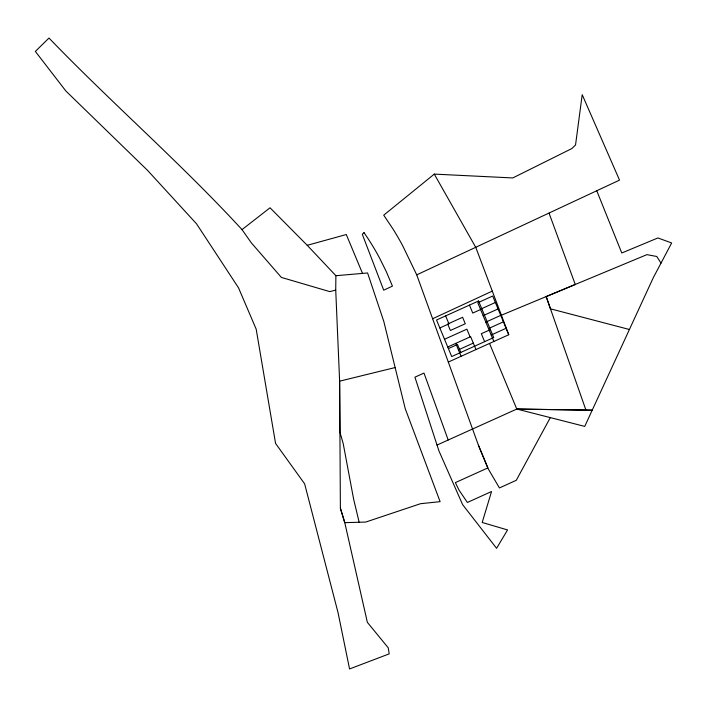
<?xml version="1.0" encoding="UTF-8"?>
<svg xmlns="http://www.w3.org/2000/svg" width="707" height="707" viewBox="0 0 707 707"><rect width="100%" height="100%" fill="white"/><g stroke="black" fill="none" stroke-linecap="round" stroke-linejoin="round"><path stroke-width="1.06" d="M335.887 275.703L367.587 272.964L383.821 321.491L405.244 408.717L440.108 501.661L420.541 503.702L365.74 522.058L359.156 522.252L353.641 499.204L343.195 443.554L339.943 432.224L339.625 381.17L335.728 290.091L335.887 275.703L307.236 245.311L270.039 207.787L242.015 229.616C180.594 162.866 111.918 103.355 48.986 38.045L35.35 51.417L65.831 90.956L147.533 170.352L196.555 223.845L238.524 287.837L256.19 329.188L275.562 443.422L304.637 483.835L338.026 612.589L349.558 668.955L389.204 653.86L388.231 647.806L367.366 622.354L344.777 522.65L340.385 508.209M596.77 190.784L621.78 252.991L657.917 237.95L671.65 242.978L653.224 277.842L584.742 426.401L516.782 409.053L437.023 445.048L438.959 450.942L462.599 504.612L496.588 548.305L507.555 529.941L482.183 522.473L491.551 491.524L467.389 502.465L459.055 490.163L455.379 482.607L487.848 467.919L478.427 445.242L416.732 274.855L402.725 245.815A377.096 321.181 -29.1 0 0 392.818 228.732L383.724 215.175L434.284 174.108L512.787 177.943L571.813 148.576L575.542 144.962L582.206 94.685L619.526 180.117L416.732 274.855M550.311 417.616L516.287 480.292L499.434 487.945L488.263 468.927L478.427 445.242M432.604 318.742L492.293 291.116M480.468 309.215L495.368 302.481M439.834 327.951L448.927 323.841L445.622 315.888M481.847 308.959L472.762 313.068L469.457 305.115M483.146 315.667L498.046 308.932M444.526 339.263L466.876 329.162L470.084 336.894M485.824 322.118L500.724 315.384M447.743 347.004L470.632 336.656L475.979 349.558M488.502 328.569L503.402 321.835M448.406 348.595L457.491 344.486L460.796 352.44M490.419 329.595L481.326 333.704L484.631 341.658M458.41 349.841L473.31 343.107M491.179 335.021L506.079 328.287M448.326 362.064L508.757 334.738L475.811 247.441L434.284 174.108M629.283 329.462L550.453 308.818L546.175 296.578L646.905 254.644L656.759 256.482L661.01 263.084M501.387 315.216L575.268 284.47L549.047 213.134M307.236 245.311L346.289 234.53L362.505 273.406M335.728 290.091L329.78 291.62L281.377 277.418L251.374 242.899L242.015 229.616M394.948 367.605L339.625 381.17L340.376 508.218L344.777 522.65L359.156 522.252M516.782 409.053L592.183 410.201L516.782 409.053L489.527 343.434M508.757 334.738L492.691 296.03L477.791 302.773L493.857 341.472M455.732 343.39L461.088 356.293M448.203 440.001L423.988 373.066L414.929 377.167L437.023 445.048M546.175 296.578L585.935 410.095M364.034 232.638L362.302 234.291L383.707 290.17L392.447 286.123L386.216 271.435L379.668 258.249A353.553 301.129 -29.1 0 0 368.471 239.24L364.034 232.638M478.551 300.996L436.537 319.997L451.702 356.549L493.716 337.548L478.551 300.996M462.599 317.302L447.699 324.036L450.377 330.487L465.277 323.753L462.599 317.302"/></g></svg>
